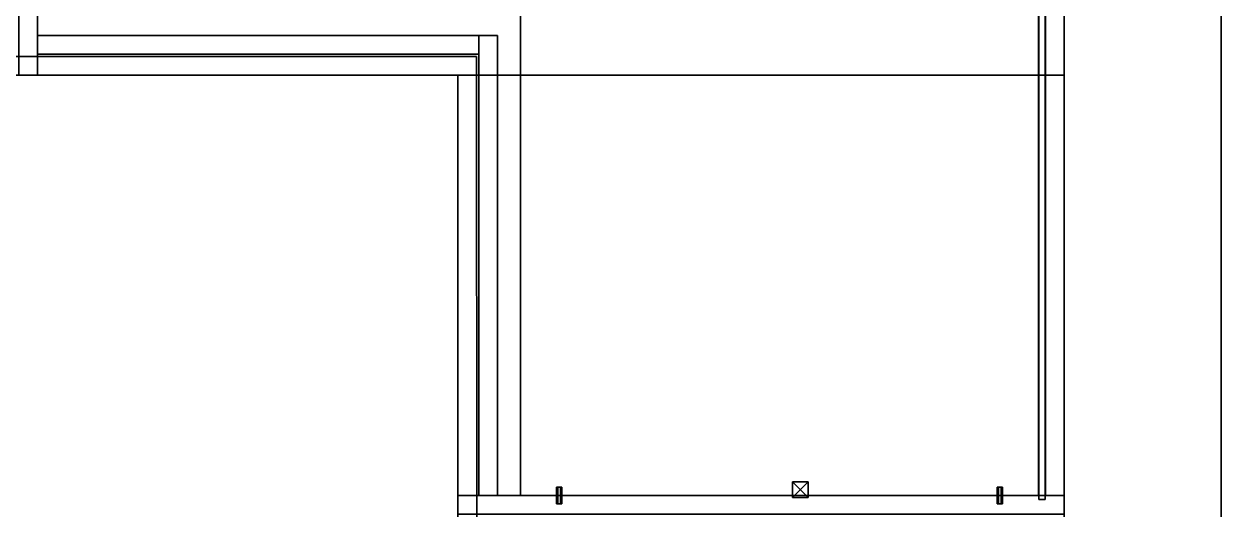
# Model space of a CAD drawing. Extents: x 0 to 3344, y -4262 to 0.
# Drawn here: x 2199 to 3344, y -1145 to -681 of the extents above; entities that cross this region are included whole.
import ezdxf

# ---------------------------------------------------------------- set-up
doc = ezdxf.new("R2010")
doc.units = 0
for name, color, linetype in [('LAYER0', 7, 'CONTINUOUS'), ('LAYER1', 7, 'CONTINUOUS'), ('LAYER137', 7, 'CONTINUOUS'), ('LAYER138', 7, 'CONTINUOUS'), ('LAYER139', 7, 'CONTINUOUS'), ('LAYER141', 7, 'CONTINUOUS'), ('LAYER142', 7, 'CONTINUOUS'), ('LAYER146', 7, 'CONTINUOUS'), ('LAYER148', 7, 'CONTINUOUS'), ('LAYER149', 7, 'CONTINUOUS'), ('LAYER150', 7, 'CONTINUOUS'), ('LAYER153', 7, 'CONTINUOUS'), ('LAYER154', 7, 'CONTINUOUS'), ('LAYER155', 254, 'CONTINUOUS'), ('LAYER156', 254, 'CONTINUOUS'), ('LAYER163', 7, 'CONTINUOUS'), ('LAYER164', 7, 'CONTINUOUS'), ('LAYER169', 253, 'CONTINUOUS'), ('LAYER170', 253, 'CONTINUOUS')]:
    doc.layers.add(name, color=color, linetype=linetype)

msp = doc.modelspace()

# ---------------------------------------------------------------- linework, layer by layer
at = {"layer": 'LAYER0', "invisible_edges": 1}
for points in [[(18, -0.0034, 0.0981), (3344, -4262.003, 0.0981), (0, -4262.003, 0.0981), (18, -0.0034, 0.0981)], [(3344, -4262.003, 5.0981), (18, -0.0034, 5.0981), (0, -4262.003, 5.0981), (3344, -4262.003, 5.0981)], [(3344, -4262.003, 0.0981), (18, -0.0034, 0.0981), (3344, -0.0034, 0.0981), (3344, -4262.003, 0.0981)], [(18, -0.0034, 5.0981), (3344, -4262.003, 5.0981), (3344, -0.0034, 5.0981), (18, -0.0034, 5.0981)], [(3344, -0.0034, 0.0981), (3344, -4262.003, 5.0981), (3344, -4262.003, 0.0981), (3344, -0.0034, 0.0981)], [(3344, -4262.003, 5.0981), (3344, -0.0034, 0.0981), (3344, -0.0034, 5.0981), (3344, -4262.003, 5.0981)]]:
    msp.add_3dface(points, dxfattribs=at)
at = {"layer": 'LAYER1'}
for points, invisible_edges in [([(3194.004, -1795, 5.0981), (3344.004, 0, 5.0981), (3344.004, -1795, 5.0981), (3194.004, -1795, 5.0981)], 1), ([(3194.004, -150, 5.0981), (3344.004, 0, 5.0981), (3194.004, -1795, 5.0981), (3194.004, -150, 5.0981)], 3), ([(3344.004, 0, 2680.098), (3344.004, -1795, 2173.098), (3344.004, 0, 5.0981), (3344.004, 0, 2680.098)], 3), ([(3344.004, 0, 2680.098), (3344.004, -2492, 2173.098), (3344.004, -1795, 2173.098), (3344.004, 0, 2680.098)], 5), ([(3344.004, -4262, 2680.098), (3344.004, -2492, 2173.098), (3344.004, 0, 2680.098), (3344.004, -4262, 2680.098)], 3), ([(3344.004, 0, 5.0981), (3344.004, -1795, 2173.098), (3344.004, -1795, 5.0981), (3344.004, 0, 5.0981)], 1), ([(3194.004, -1795, 5.0981), (3194.004, -150, 2680.098), (3194.004, -150, 5.0981), (3194.004, -1795, 5.0981)], 1), ([(3194.004, -1795, 2173.098), (3194.004, -150, 2680.098), (3194.004, -1795, 5.0981), (3194.004, -1795, 2173.098)], 3), ([(3194.004, -2492, 2173.098), (3194.004, -150, 2680.098), (3194.004, -1795, 2173.098), (3194.004, -2492, 2173.098)], 3), ([(3194.004, -2492, 2173.098), (3194.004, -4112, 2680.098), (3194.004, -150, 2680.098), (3194.004, -2492, 2173.098)], 5)]:
    msp.add_3dface(points, dxfattribs=dict(at, invisible_edges=invisible_edges))
at = {"layer": 'LAYER137'}
for points, invisible_edges in [([(1644.005, -729.9995, 2610.098), (1662.005, -711.9995, 2610.098), (2614.005, -729.9995, 2610.098), (1644.005, -729.9995, 2610.098)], 3), ([(1662.005, -711.9995, 2680.098), (1644.005, -729.9995, 2680.098), (2614.005, -729.9995, 2680.098), (1662.005, -711.9995, 2680.098)], 5), ([(2614.005, -729.9995, 2610.098), (1662.005, -711.9995, 2610.098), (2632.005, -711.9995, 2610.098), (2614.005, -729.9995, 2610.098)], 5), ([(1662.005, -711.9995, 2680.098), (2632.005, -711.9995, 2610.098), (1662.005, -711.9995, 2610.098), (1662.005, -711.9995, 2680.098)], 1), ([(2632.005, -711.9995, 2610.098), (1662.005, -711.9995, 2680.098), (2632.005, -711.9995, 2680.098), (2632.005, -711.9995, 2610.098)], 1), ([(1662.005, -711.9995, 2680.098), (2614.005, -729.9995, 2680.098), (2632.005, -711.9995, 2680.098), (1662.005, -711.9995, 2680.098)], 3), ([(2614.005, -729.9995, 2610.098), (2632.005, -711.9995, 2610.098), (2614.125, -3502, 2610.098), (2614.005, -729.9995, 2610.098)], 3), ([(2632.005, -711.9995, 2680.098), (2614.005, -729.9995, 2680.098), (2614.125, -3502, 2680.098), (2632.005, -711.9995, 2680.098)], 5), ([(2632.125, -3519.84, 2610.098), (2614.125, -3502, 2610.098), (2632.005, -711.9995, 2610.098), (2632.125, -3519.84, 2610.098)], 3), ([(2614.125, -3502, 2680.098), (2632.125, -3519.84, 2680.098), (2632.005, -711.9995, 2680.098), (2614.125, -3502, 2680.098)], 5), ([(2632.005, -711.9995, 2610.098), (2632.125, -3519.84, 2680.098), (2632.125, -3519.84, 2610.098), (2632.005, -711.9995, 2610.098)], 1), ([(2632.125, -3519.84, 2680.098), (2632.005, -711.9995, 2610.098), (2632.005, -711.9995, 2680.098), (2632.125, -3519.84, 2680.098)], 1), ([(2614.005, -729.9995, 2680.098), (1644.005, -729.9995, 2610.098), (2614.005, -729.9995, 2610.098), (2614.005, -729.9995, 2680.098)], 1), ([(1644.005, -729.9995, 2610.098), (2614.005, -729.9995, 2680.098), (1644.005, -729.9995, 2680.098), (1644.005, -729.9995, 2610.098)], 1), ([(2614.005, -729.9995, 2680.098), (2614.125, -3502, 2610.098), (2614.125, -3502, 2680.098), (2614.005, -729.9995, 2680.098)], 1), ([(2614.125, -3502, 2610.098), (2614.005, -729.9995, 2680.098), (2614.005, -729.9995, 2610.098), (2614.125, -3502, 2610.098)], 1)]:
    msp.add_3dface(points, dxfattribs=dict(at, invisible_edges=invisible_edges))
at = {"layer": 'LAYER138', "invisible_edges": 1}
for points in [[(2212.005, -729.9995, 103.0981), (3194.005, -149.9995, 103.0981), (2212.005, -149.9995, 103.0981), (2212.005, -729.9995, 103.0981)], [(3194.005, -149.9995, 103.0981), (2212.005, -729.9995, 103.0981), (3194.005, -729.9995, 103.0981), (3194.005, -149.9995, 103.0981)], [(2212.005, -149.9995, 85.0981), (2212.005, -729.9995, 103.0981), (2212.005, -149.9995, 103.0981), (2212.005, -149.9995, 85.0981)], [(2212.005, -729.9995, 103.0981), (2212.005, -149.9995, 85.0981), (2212.005, -729.9995, 85.0981), (2212.005, -729.9995, 103.0981)], [(3194.005, -729.9995, 85.0981), (2212.005, -149.9995, 85.0981), (3194.005, -149.9995, 85.0981), (3194.005, -729.9995, 85.0981)], [(2212.005, -149.9995, 85.0981), (3194.005, -729.9995, 85.0981), (2212.005, -729.9995, 85.0981), (2212.005, -149.9995, 85.0981)], [(3194.005, -729.9995, 85.0981), (3194.005, -149.9995, 103.0981), (3194.005, -729.9995, 103.0981), (3194.005, -729.9995, 85.0981)], [(3194.005, -149.9995, 103.0981), (3194.005, -729.9995, 85.0981), (3194.005, -149.9995, 85.0981), (3194.005, -149.9995, 103.0981)], [(2212.005, -729.9995, 103.0981), (3194.005, -729.9995, 85.0981), (3194.005, -729.9995, 103.0981), (2212.005, -729.9995, 103.0981)], [(3194.005, -729.9995, 85.0981), (2212.005, -729.9995, 103.0981), (2212.005, -729.9995, 85.0981), (3194.005, -729.9995, 85.0981)]]:
    msp.add_3dface(points, dxfattribs=at)
at = {"layer": 'LAYER139', "invisible_edges": 1}
for points in [[(2614.005, -1132, 103.0981), (3194.005, -729.9995, 103.0981), (2614.005, -729.9995, 103.0981), (2614.005, -1132, 103.0981)], [(3194.005, -729.9995, 103.0981), (2614.005, -1132, 103.0981), (3194.005, -1132, 103.0981), (3194.005, -729.9995, 103.0981)], [(2614.005, -729.9995, 85.0981), (3194.005, -729.9995, 103.0981), (3194.005, -729.9995, 85.0981), (2614.005, -729.9995, 85.0981)], [(3194.005, -729.9995, 103.0981), (2614.005, -729.9995, 85.0981), (2614.005, -729.9995, 103.0981), (3194.005, -729.9995, 103.0981)], [(2614.005, -729.9995, 85.0981), (2614.005, -1132, 103.0981), (2614.005, -729.9995, 103.0981), (2614.005, -729.9995, 85.0981)], [(2614.005, -1132, 103.0981), (2614.005, -729.9995, 85.0981), (2614.005, -1132, 85.0981), (2614.005, -1132, 103.0981)], [(3194.005, -1132, 85.0981), (2614.005, -729.9995, 85.0981), (3194.005, -729.9995, 85.0981), (3194.005, -1132, 85.0981)], [(2614.005, -729.9995, 85.0981), (3194.005, -1132, 85.0981), (2614.005, -1132, 85.0981), (2614.005, -729.9995, 85.0981)], [(3194.005, -1132, 85.0981), (3194.005, -729.9995, 103.0981), (3194.005, -1132, 103.0981), (3194.005, -1132, 85.0981)], [(3194.005, -729.9995, 103.0981), (3194.005, -1132, 85.0981), (3194.005, -729.9995, 85.0981), (3194.005, -729.9995, 103.0981)], [(2614.005, -1132, 103.0981), (3194.005, -1132, 85.0981), (3194.005, -1132, 103.0981), (2614.005, -1132, 103.0981)], [(3194.005, -1132, 85.0981), (2614.005, -1132, 103.0981), (2614.005, -1132, 85.0981), (3194.005, -1132, 85.0981)]]:
    msp.add_3dface(points, dxfattribs=at)
at = {"layer": 'LAYER141', "invisible_edges": 1}
for points in [[(2212.005, -729.9995, 2609.098), (3194.005, -149.9995, 2609.098), (2212.005, -149.9995, 2609.098), (2212.005, -729.9995, 2609.098)], [(3194.005, -149.9995, 2609.098), (2212.005, -729.9995, 2609.098), (3194.005, -729.9995, 2609.098), (3194.005, -149.9995, 2609.098)], [(2212.005, -149.9995, 2591.098), (2212.005, -729.9995, 2609.098), (2212.005, -149.9995, 2609.098), (2212.005, -149.9995, 2591.098)], [(2212.005, -729.9995, 2609.098), (2212.005, -149.9995, 2591.098), (2212.005, -729.9995, 2591.098), (2212.005, -729.9995, 2609.098)], [(3194.005, -729.9995, 2591.098), (2212.005, -149.9995, 2591.098), (3194.005, -149.9995, 2591.098), (3194.005, -729.9995, 2591.098)], [(2212.005, -149.9995, 2591.098), (3194.005, -729.9995, 2591.098), (2212.005, -729.9995, 2591.098), (2212.005, -149.9995, 2591.098)], [(3194.005, -729.9995, 2591.098), (3194.005, -149.9995, 2609.098), (3194.005, -729.9995, 2609.098), (3194.005, -729.9995, 2591.098)], [(3194.005, -149.9995, 2609.098), (3194.005, -729.9995, 2591.098), (3194.005, -149.9995, 2591.098), (3194.005, -149.9995, 2609.098)], [(2212.005, -729.9995, 2609.098), (3194.005, -729.9995, 2591.098), (3194.005, -729.9995, 2609.098), (2212.005, -729.9995, 2609.098)], [(3194.005, -729.9995, 2591.098), (2212.005, -729.9995, 2609.098), (2212.005, -729.9995, 2591.098), (3194.005, -729.9995, 2591.098)]]:
    msp.add_3dface(points, dxfattribs=at)
at = {"layer": 'LAYER142', "invisible_edges": 1}
for points in [[(2614.005, -1132, 2609.098), (3194.005, -729.9995, 2609.098), (2614.005, -729.9995, 2609.098), (2614.005, -1132, 2609.098)], [(3194.005, -729.9995, 2609.098), (2614.005, -1132, 2609.098), (3194.005, -1132, 2609.098), (3194.005, -729.9995, 2609.098)], [(2614.005, -729.9995, 2591.098), (3194.005, -729.9995, 2609.098), (3194.005, -729.9995, 2591.098), (2614.005, -729.9995, 2591.098)], [(3194.005, -729.9995, 2609.098), (2614.005, -729.9995, 2591.098), (2614.005, -729.9995, 2609.098), (3194.005, -729.9995, 2609.098)], [(2614.005, -729.9995, 2591.098), (2614.005, -1132, 2609.098), (2614.005, -729.9995, 2609.098), (2614.005, -729.9995, 2591.098)], [(2614.005, -1132, 2609.098), (2614.005, -729.9995, 2591.098), (2614.005, -1132, 2591.098), (2614.005, -1132, 2609.098)], [(3194.005, -1132, 2591.098), (2614.005, -729.9995, 2591.098), (3194.005, -729.9995, 2591.098), (3194.005, -1132, 2591.098)], [(2614.005, -729.9995, 2591.098), (3194.005, -1132, 2591.098), (2614.005, -1132, 2591.098), (2614.005, -729.9995, 2591.098)], [(3194.005, -1132, 2591.098), (3194.005, -729.9995, 2609.098), (3194.005, -1132, 2609.098), (3194.005, -1132, 2591.098)], [(3194.005, -729.9995, 2609.098), (3194.005, -1132, 2591.098), (3194.005, -729.9995, 2591.098), (3194.005, -729.9995, 2609.098)], [(2614.005, -1132, 2609.098), (3194.005, -1132, 2591.098), (3194.005, -1132, 2609.098), (2614.005, -1132, 2609.098)], [(3194.005, -1132, 2591.098), (2614.005, -1132, 2609.098), (2614.005, -1132, 2591.098), (3194.005, -1132, 2591.098)]]:
    msp.add_3dface(points, dxfattribs=at)
at = {"layer": 'LAYER146', "invisible_edges": 1}
for points in [[(3169.705, -1136, 2595.098), (3175.705, -265.9995, 2595.098), (3169.705, -265.9995, 2595.098), (3169.705, -1136, 2595.098)], [(3175.705, -265.9995, 2595.098), (3169.705, -1136, 2595.098), (3175.705, -1136, 2595.098), (3175.705, -265.9995, 2595.098)], [(3175.705, -1136, 99.0981), (3169.705, -265.9995, 99.0981), (3175.705, -265.9995, 99.0981), (3175.705, -1136, 99.0981)], [(3169.705, -265.9995, 99.0981), (3175.705, -1136, 99.0981), (3169.705, -1136, 99.0981), (3169.705, -265.9995, 99.0981)], [(3169.705, -265.9995, 99.0981), (3169.705, -1136, 2595.098), (3169.705, -265.9995, 2595.098), (3169.705, -265.9995, 99.0981)], [(3169.705, -1136, 2595.098), (3169.705, -265.9995, 99.0981), (3169.705, -1136, 99.0981), (3169.705, -1136, 2595.098)], [(3175.705, -1136, 99.0981), (3175.705, -265.9995, 2595.098), (3175.705, -1136, 2595.098), (3175.705, -1136, 99.0981)], [(3175.705, -265.9995, 2595.098), (3175.705, -1136, 99.0981), (3175.705, -265.9995, 99.0981), (3175.705, -265.9995, 2595.098)], [(3169.705, -1136, 2595.098), (3175.705, -1136, 99.0981), (3175.705, -1136, 2595.098), (3169.705, -1136, 2595.098)], [(3175.705, -1136, 99.0981), (3169.705, -1136, 2595.098), (3169.705, -1136, 99.0981), (3175.705, -1136, 99.0981)]]:
    msp.add_3dface(points, dxfattribs=at)
at = {"layer": 'LAYER148', "invisible_edges": 1}
for points in [[(2634.005, -691.9995, 85.0981), (2652.005, -1132, 85.0981), (2652.005, -691.9995, 85.0981), (2634.005, -691.9995, 85.0981)], [(2652.005, -1132, 85.0981), (2634.005, -691.9995, 85.0981), (2634.005, -1132, 85.0981), (2652.005, -1132, 85.0981)], [(2652.005, -691.9995, 5.0981), (2634.005, -691.9995, 85.0981), (2652.005, -691.9995, 85.0981), (2652.005, -691.9995, 5.0981)], [(2634.005, -691.9995, 85.0981), (2652.005, -691.9995, 5.0981), (2634.005, -691.9995, 5.0981), (2634.005, -691.9995, 85.0981)], [(2634.005, -1132, 5.0981), (2652.005, -691.9995, 5.0981), (2652.005, -1132, 5.0981), (2634.005, -1132, 5.0981)], [(2652.005, -691.9995, 5.0981), (2634.005, -1132, 5.0981), (2634.005, -691.9995, 5.0981), (2652.005, -691.9995, 5.0981)], [(2634.005, -691.9995, 85.0981), (2634.005, -1132, 5.0981), (2634.005, -1132, 85.0981), (2634.005, -691.9995, 85.0981)], [(2634.005, -1132, 5.0981), (2634.005, -691.9995, 85.0981), (2634.005, -691.9995, 5.0981), (2634.005, -1132, 5.0981)], [(2652.005, -691.9995, 5.0981), (2652.005, -1132, 85.0981), (2652.005, -1132, 5.0981), (2652.005, -691.9995, 5.0981)], [(2652.005, -1132, 85.0981), (2652.005, -691.9995, 5.0981), (2652.005, -691.9995, 85.0981), (2652.005, -1132, 85.0981)], [(2634.005, -1132, 5.0981), (2652.005, -1132, 85.0981), (2634.005, -1132, 85.0981), (2634.005, -1132, 5.0981)], [(2652.005, -1132, 85.0981), (2634.005, -1132, 5.0981), (2652.005, -1132, 5.0981), (2652.005, -1132, 85.0981)]]:
    msp.add_3dface(points, dxfattribs=at)
at = {"layer": 'LAYER149', "invisible_edges": 1}
for points in [[(2212.005, -691.9995, 5.0981), (2634.005, -691.9995, 85.0981), (2634.005, -691.9995, 5.0981), (2212.005, -691.9995, 5.0981)], [(2634.005, -691.9995, 85.0981), (2212.005, -691.9995, 5.0981), (2212.005, -691.9995, 85.0981), (2634.005, -691.9995, 85.0981)], [(2212.005, -709.9995, 85.0981), (2634.005, -691.9995, 85.0981), (2212.005, -691.9995, 85.0981), (2212.005, -709.9995, 85.0981)], [(2634.005, -691.9995, 85.0981), (2212.005, -709.9995, 85.0981), (2634.005, -709.9995, 85.0981), (2634.005, -691.9995, 85.0981)], [(2212.005, -691.9995, 5.0981), (2212.005, -709.9995, 85.0981), (2212.005, -691.9995, 85.0981), (2212.005, -691.9995, 5.0981)], [(2212.005, -709.9995, 85.0981), (2212.005, -691.9995, 5.0981), (2212.005, -709.9995, 5.0981), (2212.005, -709.9995, 85.0981)], [(2634.005, -709.9995, 5.0981), (2212.005, -691.9995, 5.0981), (2634.005, -691.9995, 5.0981), (2634.005, -709.9995, 5.0981)], [(2212.005, -691.9995, 5.0981), (2634.005, -709.9995, 5.0981), (2212.005, -709.9995, 5.0981), (2212.005, -691.9995, 5.0981)], [(2634.005, -709.9995, 5.0981), (2634.005, -691.9995, 85.0981), (2634.005, -709.9995, 85.0981), (2634.005, -709.9995, 5.0981)], [(2634.005, -691.9995, 85.0981), (2634.005, -709.9995, 5.0981), (2634.005, -691.9995, 5.0981), (2634.005, -691.9995, 85.0981)], [(2212.005, -709.9995, 85.0981), (2634.005, -709.9995, 5.0981), (2634.005, -709.9995, 85.0981), (2212.005, -709.9995, 85.0981)], [(2634.005, -709.9995, 5.0981), (2212.005, -709.9995, 85.0981), (2212.005, -709.9995, 5.0981), (2634.005, -709.9995, 5.0981)]]:
    msp.add_3dface(points, dxfattribs=at)
at = {"layer": 'LAYER150', "invisible_edges": 1}
for points in [[(3176.004, -251.9995, 85.0981), (3194.004, -1132, 85.0981), (3194.004, -251.9995, 85.0981), (3176.004, -251.9995, 85.0981)], [(3194.004, -1132, 85.0981), (3176.004, -251.9995, 85.0981), (3176.004, -1132, 85.0981), (3194.004, -1132, 85.0981)], [(3176.004, -1132, 5.0981), (3194.004, -251.9995, 5.0981), (3194.004, -1132, 5.0981), (3176.004, -1132, 5.0981)], [(3194.004, -251.9995, 5.0981), (3176.004, -1132, 5.0981), (3176.004, -251.9995, 5.0981), (3194.004, -251.9995, 5.0981)], [(3176.004, -251.9995, 85.0981), (3176.004, -1132, 5.0981), (3176.004, -1132, 85.0981), (3176.004, -251.9995, 85.0981)], [(3176.004, -1132, 5.0981), (3176.004, -251.9995, 85.0981), (3176.004, -251.9995, 5.0981), (3176.004, -1132, 5.0981)], [(3194.004, -251.9995, 5.0981), (3194.004, -1132, 85.0981), (3194.004, -1132, 5.0981), (3194.004, -251.9995, 5.0981)], [(3194.004, -1132, 85.0981), (3194.004, -251.9995, 5.0981), (3194.004, -251.9995, 85.0981), (3194.004, -1132, 85.0981)], [(3176.004, -1132, 5.0981), (3194.004, -1132, 85.0981), (3176.004, -1132, 85.0981), (3176.004, -1132, 5.0981)], [(3194.004, -1132, 85.0981), (3176.004, -1132, 5.0981), (3194.004, -1132, 5.0981), (3194.004, -1132, 85.0981)]]:
    msp.add_3dface(points, dxfattribs=at)
at = {"layer": 'LAYER153', "invisible_edges": 1}
for points in [[(3176.004, -269.9995, 1467.598), (3194.004, -1132, 1467.598), (3194.004, -269.9995, 1467.598), (3176.004, -269.9995, 1467.598)], [(3194.004, -1132, 1467.598), (3176.004, -269.9995, 1467.598), (3176.004, -1132, 1467.598), (3194.004, -1132, 1467.598)], [(3176.004, -1132, 1347.598), (3194.004, -269.9995, 1347.598), (3194.004, -1132, 1347.598), (3176.004, -1132, 1347.598)], [(3194.004, -269.9995, 1347.598), (3176.004, -1132, 1347.598), (3176.004, -269.9995, 1347.598), (3194.004, -269.9995, 1347.598)], [(3176.004, -269.9995, 1467.598), (3176.004, -1132, 1347.598), (3176.004, -1132, 1467.598), (3176.004, -269.9995, 1467.598)], [(3176.004, -1132, 1347.598), (3176.004, -269.9995, 1467.598), (3176.004, -269.9995, 1347.598), (3176.004, -1132, 1347.598)], [(3194.004, -269.9995, 1347.598), (3194.004, -1132, 1467.598), (3194.004, -1132, 1347.598), (3194.004, -269.9995, 1347.598)], [(3194.004, -1132, 1467.598), (3194.004, -269.9995, 1347.598), (3194.004, -269.9995, 1467.598), (3194.004, -1132, 1467.598)], [(3176.004, -1132, 1347.598), (3194.004, -1132, 1467.598), (3176.004, -1132, 1467.598), (3176.004, -1132, 1347.598)], [(3194.004, -1132, 1467.598), (3176.004, -1132, 1347.598), (3194.004, -1132, 1347.598), (3194.004, -1132, 1467.598)]]:
    msp.add_3dface(points, dxfattribs=at)
at = {"layer": 'LAYER154'}
for points, invisible_edges in [([(3056.005, -269.9995, 2121.098), (3169.405, -1132, 2121.098), (2674.005, -669.9995, 2121.098), (3056.005, -269.9995, 2121.098)], 7), ([(3169.405, -269.9995, 2139.098), (2674.005, -669.9995, 2139.098), (3169.405, -1132, 2139.098), (3169.405, -269.9995, 2139.098)], 3), ([(3169.405, -1132, 2121.098), (3056.005, -269.9995, 2121.098), (3169.405, -269.9995, 2121.098), (3169.405, -1132, 2121.098)], 1), ([(3169.405, -269.9995, 2139.098), (3169.405, -1132, 2121.098), (3169.405, -269.9995, 2121.098), (3169.405, -269.9995, 2139.098)], 1), ([(3169.405, -1132, 2121.098), (3169.405, -269.9995, 2139.098), (3169.405, -1132, 2139.098), (3169.405, -1132, 2121.098)], 1), ([(2674.005, -669.9995, 2121.098), (3169.405, -1132, 2121.098), (2674.005, -1132, 2121.098), (2674.005, -669.9995, 2121.098)], 1), ([(2674.005, -1132, 2139.098), (2674.005, -669.9995, 2121.098), (2674.005, -1132, 2121.098), (2674.005, -1132, 2139.098)], 1), ([(2674.005, -669.9995, 2121.098), (2674.005, -1132, 2139.098), (2674.005, -669.9995, 2139.098), (2674.005, -669.9995, 2121.098)], 1), ([(3169.405, -1132, 2139.098), (2674.005, -669.9995, 2139.098), (2674.005, -1132, 2139.098), (3169.405, -1132, 2139.098)], 1), ([(3169.405, -1132, 2121.098), (2674.005, -1132, 2139.098), (2674.005, -1132, 2121.098), (3169.405, -1132, 2121.098)], 1), ([(2674.005, -1132, 2139.098), (3169.405, -1132, 2121.098), (3169.405, -1132, 2139.098), (2674.005, -1132, 2139.098)], 1)]:
    msp.add_3dface(points, dxfattribs=dict(at, invisible_edges=invisible_edges))
at = {"layer": 'LAYER155'}
for points in [[(2714.005, -1131.949, 2118.598), (2708.005, -1131.949, 2118.598), (2709.505, -1131.949, 2121.196), (2712.505, -1131.949, 2121.196)], [(2714.005, -1131.949, 2118.598), (2708.005, -1131.949, 2118.598), (2709.505, -1131.949, 2116), (2712.505, -1131.949, 2116)], [(2714.005, -1132.05, 2118.598), (2708.005, -1132.05, 2118.598), (2709.505, -1132.05, 2121.196), (2712.505, -1132.05, 2121.196)], [(2714.005, -1132.05, 2118.598), (2708.005, -1132.05, 2118.598), (2709.505, -1132.05, 2116), (2712.505, -1132.05, 2116)], [(2708.505, -1124, 2118.598), (2713.505, -1124, 2118.598), (2712.255, -1124, 2120.763), (2709.755, -1124, 2120.763)], [(2708.505, -1124, 2118.598), (2709.755, -1124, 2116.433), (2712.255, -1124, 2116.433), (2713.505, -1124, 2118.598)], [(2708.505, -1140, 2118.598), (2713.505, -1140, 2118.598), (2712.255, -1140, 2120.763), (2709.755, -1140, 2120.763)], [(2708.505, -1140, 2118.598), (2709.755, -1140, 2116.433), (2712.255, -1140, 2116.433), (2713.505, -1140, 2118.598)]]:
    msp.add_3dface(points, dxfattribs=at)
at = {"layer": 'LAYER156'}
for points in [[(3135.405, -1131.949, 2118.598), (3129.405, -1131.949, 2118.598), (3130.905, -1131.949, 2121.196), (3133.905, -1131.949, 2121.196)], [(3135.405, -1131.949, 2118.598), (3129.405, -1131.949, 2118.598), (3130.905, -1131.949, 2116), (3133.905, -1131.949, 2116)], [(3135.405, -1132.05, 2118.598), (3129.405, -1132.05, 2118.598), (3130.905, -1132.05, 2121.196), (3133.905, -1132.05, 2121.196)], [(3135.405, -1132.05, 2118.598), (3129.405, -1132.05, 2118.598), (3130.905, -1132.05, 2116), (3133.905, -1132.05, 2116)], [(3129.905, -1124, 2118.598), (3134.905, -1124, 2118.598), (3133.655, -1124, 2120.763), (3131.155, -1124, 2120.763)], [(3129.905, -1124, 2118.598), (3131.155, -1124, 2116.433), (3133.655, -1124, 2116.433), (3134.905, -1124, 2118.598)], [(3129.905, -1140, 2118.598), (3134.905, -1140, 2118.598), (3133.655, -1140, 2120.763), (3131.155, -1140, 2120.763)], [(3129.905, -1140, 2118.598), (3131.155, -1140, 2116.433), (3133.655, -1140, 2116.433), (3134.905, -1140, 2118.598)]]:
    msp.add_3dface(points, dxfattribs=at)
at = {"layer": 'LAYER163', "invisible_edges": 1}
for points in [[(2194.005, -149.9995, 5.0981), (2212.005, -729.9995, 5.0981), (2194.005, -729.9995, 5.0981), (2194.005, -149.9995, 5.0981)], [(2212.005, -729.9995, 5.0981), (2194.005, -149.9995, 5.0981), (2212.005, -149.9995, 5.0981), (2212.005, -729.9995, 5.0981)], [(2212.005, -149.9995, 2610.098), (2194.005, -729.9995, 2610.098), (2212.005, -729.9995, 2610.098), (2212.005, -149.9995, 2610.098)], [(2194.005, -729.9995, 2610.098), (2212.005, -149.9995, 2610.098), (2194.005, -149.9995, 2610.098), (2194.005, -729.9995, 2610.098)], [(2212.005, -149.9995, 2610.098), (2212.005, -729.9995, 5.0981), (2212.005, -149.9995, 5.0981), (2212.005, -149.9995, 2610.098)], [(2212.005, -729.9995, 5.0981), (2212.005, -149.9995, 2610.098), (2212.005, -729.9995, 2610.098), (2212.005, -729.9995, 5.0981)], [(2194.005, -729.9995, 2610.098), (2212.005, -729.9995, 5.0981), (2212.005, -729.9995, 2610.098), (2194.005, -729.9995, 2610.098)], [(2212.005, -729.9995, 5.0981), (2194.005, -729.9995, 2610.098), (2194.005, -729.9995, 5.0981), (2212.005, -729.9995, 5.0981)]]:
    msp.add_3dface(points, dxfattribs=at)
at = {"layer": 'LAYER164', "invisible_edges": 1}
for points in [[(3194.004, -1132, 5.0981), (2614.004, -1132, 2610.098), (3194.004, -1132, 2610.098), (3194.004, -1132, 5.0981)], [(2614.004, -1132, 2610.098), (3194.004, -1132, 5.0981), (2614.004, -1132, 5.0981), (2614.004, -1132, 2610.098)], [(3194.004, -1132, 5.0981), (2614.004, -1150, 5.0981), (2614.004, -1132, 5.0981), (3194.004, -1132, 5.0981)], [(2614.004, -1150, 5.0981), (3194.004, -1132, 5.0981), (3194.004, -1150, 5.0981), (2614.004, -1150, 5.0981)], [(2614.004, -1150, 5.0981), (2614.004, -1132, 2610.098), (2614.004, -1132, 5.0981), (2614.004, -1150, 5.0981)], [(2614.004, -1132, 2610.098), (2614.004, -1150, 5.0981), (2614.004, -1150, 2610.098), (2614.004, -1132, 2610.098)], [(3194.004, -1150, 2610.098), (2614.004, -1132, 2610.098), (2614.004, -1150, 2610.098), (3194.004, -1150, 2610.098)], [(2614.004, -1132, 2610.098), (3194.004, -1150, 2610.098), (3194.004, -1132, 2610.098), (2614.004, -1132, 2610.098)], [(3194.004, -1150, 2610.098), (3194.004, -1132, 5.0981), (3194.004, -1132, 2610.098), (3194.004, -1150, 2610.098)], [(3194.004, -1132, 5.0981), (3194.004, -1150, 2610.098), (3194.004, -1150, 5.0981), (3194.004, -1132, 5.0981)]]:
    msp.add_3dface(points, dxfattribs=at)
at = {"layer": 'LAYER169'}
for points in [[(2934.005, -1119, 2034.098), (2934.005, -1119, 2049.098), (2949.005, -1119, 2034.098), (2934.005, -1119, 2034.098)], [(2949.005, -1119, 2034.098), (2934.005, -1119, 2049.098), (2949.005, -1119, 2049.098), (2949.005, -1119, 2034.098)], [(2949.005, -1119, 2034.098), (2949.005, -1134, 2034.098), (2934.005, -1119, 2034.098), (2949.005, -1119, 2034.098)], [(2934.005, -1119, 2034.098), (2949.005, -1134, 2034.098), (2934.005, -1134, 2034.098), (2934.005, -1119, 2034.098)], [(2934.005, -1119, 2034.098), (2934.005, -1134, 2034.098), (2934.005, -1119, 2049.098), (2934.005, -1119, 2034.098)], [(2934.005, -1119, 2049.098), (2934.005, -1134, 2034.098), (2934.005, -1134, 2049.098), (2934.005, -1119, 2049.098)], [(2934.005, -1119, 2049.098), (2934.005, -1134, 2049.098), (2949.005, -1119, 2049.098), (2934.005, -1119, 2049.098)], [(2949.005, -1119, 2049.098), (2934.005, -1134, 2049.098), (2949.005, -1134, 2049.098), (2949.005, -1119, 2049.098)], [(2949.005, -1119, 2034.098), (2949.005, -1119, 2049.098), (2949.005, -1134, 2034.098), (2949.005, -1119, 2034.098)], [(2949.005, -1134, 2034.098), (2949.005, -1119, 2049.098), (2949.005, -1134, 2049.098), (2949.005, -1134, 2034.098)], [(2949.005, -1134, 2034.098), (2949.005, -1134, 2049.098), (2934.005, -1134, 2034.098), (2949.005, -1134, 2034.098)], [(2934.005, -1134, 2034.098), (2949.005, -1134, 2049.098), (2934.005, -1134, 2049.098), (2934.005, -1134, 2034.098)]]:
    msp.add_3dface(points, dxfattribs=at)
at = {"layer": 'LAYER170'}
for points in [[(2934.005, -1119, 2034.098), (2934.005, -1119, 2049.098), (2949.005, -1119, 2034.098), (2934.005, -1119, 2034.098)], [(2949.005, -1119, 2034.098), (2934.005, -1119, 2049.098), (2949.005, -1119, 2049.098), (2949.005, -1119, 2034.098)], [(2949.005, -1119, 2034.098), (2949.005, -1134, 2034.098), (2934.005, -1119, 2034.098), (2949.005, -1119, 2034.098)], [(2934.005, -1119, 2034.098), (2949.005, -1134, 2034.098), (2934.005, -1134, 2034.098), (2934.005, -1119, 2034.098)], [(2934.005, -1119, 2034.098), (2934.005, -1134, 2034.098), (2934.005, -1119, 2049.098), (2934.005, -1119, 2034.098)], [(2934.005, -1119, 2049.098), (2934.005, -1134, 2034.098), (2934.005, -1134, 2049.098), (2934.005, -1119, 2049.098)], [(2934.005, -1119, 2049.098), (2934.005, -1134, 2049.098), (2949.005, -1119, 2049.098), (2934.005, -1119, 2049.098)], [(2949.005, -1119, 2049.098), (2934.005, -1134, 2049.098), (2949.005, -1134, 2049.098), (2949.005, -1119, 2049.098)], [(2949.005, -1119, 2034.098), (2949.005, -1119, 2049.098), (2949.005, -1134, 2034.098), (2949.005, -1119, 2034.098)], [(2949.005, -1134, 2034.098), (2949.005, -1119, 2049.098), (2949.005, -1134, 2049.098), (2949.005, -1134, 2034.098)], [(2949.005, -1134, 2034.098), (2949.005, -1134, 2049.098), (2934.005, -1134, 2034.098), (2949.005, -1134, 2034.098)], [(2934.005, -1134, 2034.098), (2949.005, -1134, 2049.098), (2934.005, -1134, 2049.098), (2934.005, -1134, 2034.098)]]:
    msp.add_3dface(points, dxfattribs=at)

# ---------------------------------------------------------------- meshes
at = {"layer": 'LAYER1'}
mesh = msp.add_polymesh((5, 2), dxfattribs=at)
for k, corner in enumerate([(168.0046, -150, 2680.098), (168.0046, -4112, 2680.098), (3194.004, -150, 2680.098), (168.0046, -150, 2680.098), (3194.004, -4112, 2680.098), (3194.004, -150, 2680.098), (168.0046, -4112, 2680.098), (3194.004, -4112, 2680.098), (18.0046, -4262, 2680.098), (3344.004, -4262, 2680.098)]):
    mesh.set_mesh_vertex(divmod(k, 2), corner)
at = {"layer": 'LAYER155'}
mesh = msp.add_polymesh((2, 6), dxfattribs=dict(at, n_close=True))
for k, corner in enumerate([(2708.005, -1131.949, 2118.598), (2709.505, -1131.949, 2121.196), (2712.505, -1131.949, 2121.196), (2714.005, -1131.949, 2118.598), (2712.505, -1131.949, 2116), (2709.505, -1131.949, 2116), (2708.005, -1132.05, 2118.598), (2709.505, -1132.05, 2121.196), (2712.505, -1132.05, 2121.196), (2714.005, -1132.05, 2118.598), (2712.505, -1132.05, 2116), (2709.505, -1132.05, 2116)]):
    mesh.set_mesh_vertex(divmod(k, 6), corner)
mesh = msp.add_polymesh((2, 6), dxfattribs=dict(at, n_close=True))
for k, corner in enumerate([(2708.505, -1124, 2118.598), (2709.755, -1124, 2120.763), (2712.255, -1124, 2120.763), (2713.505, -1124, 2118.598), (2712.255, -1124, 2116.433), (2709.755, -1124, 2116.433), (2708.505, -1140, 2118.598), (2709.755, -1140, 2120.763), (2712.255, -1140, 2120.763), (2713.505, -1140, 2118.598), (2712.255, -1140, 2116.433), (2709.755, -1140, 2116.433)]):
    mesh.set_mesh_vertex(divmod(k, 6), corner)
at = {"layer": 'LAYER156'}
mesh = msp.add_polymesh((2, 6), dxfattribs=dict(at, n_close=True))
for k, corner in enumerate([(3129.405, -1131.949, 2118.598), (3130.905, -1131.949, 2121.196), (3133.905, -1131.949, 2121.196), (3135.405, -1131.949, 2118.598), (3133.905, -1131.949, 2116), (3130.905, -1131.949, 2116), (3129.405, -1132.05, 2118.598), (3130.905, -1132.05, 2121.196), (3133.905, -1132.05, 2121.196), (3135.405, -1132.05, 2118.598), (3133.905, -1132.05, 2116), (3130.905, -1132.05, 2116)]):
    mesh.set_mesh_vertex(divmod(k, 6), corner)
mesh = msp.add_polymesh((2, 6), dxfattribs=dict(at, n_close=True))
for k, corner in enumerate([(3129.905, -1124, 2118.598), (3131.155, -1124, 2120.763), (3133.655, -1124, 2120.763), (3134.905, -1124, 2118.598), (3133.655, -1124, 2116.433), (3131.155, -1124, 2116.433), (3129.905, -1140, 2118.598), (3131.155, -1140, 2120.763), (3133.655, -1140, 2120.763), (3134.905, -1140, 2118.598), (3133.655, -1140, 2116.433), (3131.155, -1140, 2116.433)]):
    mesh.set_mesh_vertex(divmod(k, 6), corner)

doc.saveas('drawing.dxf')
